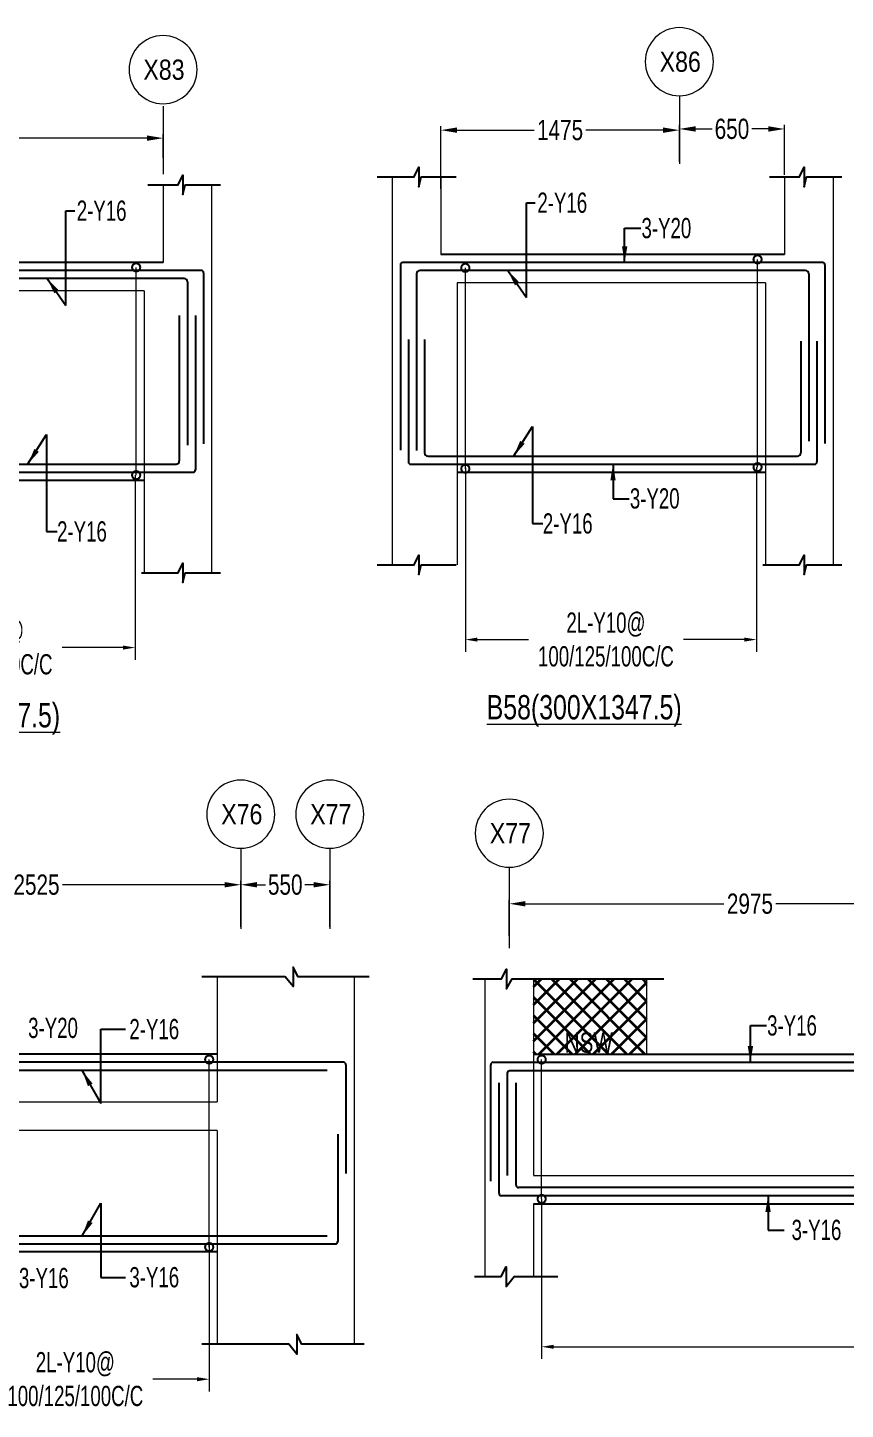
# Model space of a CAD drawing. Header units: millimetres. Extents: x -2697 to 288508, y -1308 to 60928.
# Drawn here: x 52802 to 57857, y 15775 to 24316 of the extents above; entities that cross this region are included whole.
import ezdxf
from ezdxf.enums import TextEntityAlignment as Align

# ---------------------------------------------------------------- set-up
doc = ezdxf.new("R2010")
doc.units = ezdxf.units.MM
doc.header["$LTSCALE"] = 100
for name, pattern in [('ACAD_ISO04W100', [30, 24, -3, 0, -3]), ('CONTINOUS', [0]), ('CONTINU', [0]), ('HIDDEN', [0.375, 0.25, -0.125])]:
    doc.linetypes.add(name, pattern=pattern)
doc.layers.get('Defpoints').update_dxf_attribs({"color": 1, "lineweight": 0})
for name, color, linetype in [('-S-ARROW', 253, 'Continuous'), ('-S-MISC', 8, 'Continuous'), ('-STR-BEAM', 7, 'CONTINU'), ('-STR-REINF', 3, 'Continuous'), ('-STR-TEXT', 6, 'Continuous'), ('rein', 3, 'Continuous')]:
    doc.layers.add(name, color=color, linetype=linetype)
for name, color, linetype, lineweight in [('-S-STIRUP', 11, 'Continuous', 9), ('-S-TEXT', 6, 'Continuous', 0), ('-STR-COLUMN', 5, 'HIDDEN', 13), ('-STR-RF-DIM', 252, 'CONTINOUS', 20), ('A-ANNO-GRID-LINE', 252, 'ACAD_ISO04W100', 20), ('A-ANNO-GRID-TEXT', 13, 'Continuous', 15), ('GRID DIM', 252, 'Continuous', 9), ('S-COL HATCH', 9, 'Continuous', 35), ('SEC TEXT', 9, 'Continuous', 18), ('SLAB LINE', 254, 'HIDDEN', 20)]:
    doc.layers.add(name, color=color, linetype=linetype, lineweight=lineweight)
doc.styles.add('BEAM-LS', font='romans.shx', dxfattribs={"width": 0.8})
doc.styles.add('Dim.s & Anno.(Misc.)', font='ARIALN.TTF')
doc.styles.add('SOBHA', font='swisscl.ttf', dxfattribs={"width": 0.9})
doc.styles.add('sobha.sed', font='swisscl.ttf')
doc.dimstyles.new('S-50', dxfattribs={"dimscale": 50, "dimtxt": 2.5, "dimasz": 2, "dimexe": 0.5, "dimexo": 0.25, "dimgap": 0.25, "dimtad": 0, "dimdec": 0, "dimrnd": 0.0005, "dimzin": 0, "dimdsep": 46, "dimtxsty": 'sobha.sed', "dimblk": 'OBLIQUE', "dimcen": 0.09, "dimclrd": 8, "dimclre": 8, "dimclrt": 6, "dimadec": 0, "dimazin": 0, "dimtfac": 1, "dimtdec": 0, "dimtofl": 0, "dimtmove": 2, "dimatfit": 3, "dimfxl": 0.18, "dimtolj": 1, "dimtzin": 0, "dimlwd": -1, "dimlwe": -1, "dimarcsym": 0})
doc.dimstyles.new('S-DIM50', dxfattribs={"dimscale": 50, "dimtxt": 2.5, "dimasz": 1.5, "dimexe": 1.5, "dimexo": 1, "dimgap": 0.5, "dimtad": 0, "dimdec": 0, "dimzin": 0, "dimdsep": 46, "dimtxsty": 'SOBHA', "dimcen": 0.09, "dimclrd": 256, "dimclre": 256, "dimclrt": 6, "dimadec": 5, "dimazin": 0, "dimtfac": 1, "dimtdec": 0, "dimtofl": 0, "dimtmove": 0, "dimatfit": 3, "dimfxl": 0.18, "dimtolj": 1, "dimtzin": 0, "dimlwd": -1, "dimlwe": -1, "dimarcsym": 0})
doc.dimstyles.new('STIRUP', dxfattribs={"dimscale": 50, "dimtxt": 2.5, "dimasz": 2.2, "dimexe": 0, "dimexo": 0, "dimgap": 0.5, "dimtad": 0, "dimdec": 0, "dimzin": 0, "dimdsep": 46, "dimtxsty": 'BEAM-LS', "dimblk": 'DOTSMALL', "dimcen": 0.09, "dimclrd": 256, "dimclre": 256, "dimclrt": 256, "dimadec": 5, "dimazin": 0, "dimtfac": 1, "dimtdec": 0, "dimtofl": 0, "dimtmove": 0, "dimatfit": 3, "dimldrblk": 'DOTSMALL', "dimfxl": 0, "dimfxlon": 1, "dimtolj": 1, "dimtzin": 0, "dimlwd": -1, "dimlwe": -1, "dimarcsym": 0})

# ---------------------------------------------------------------- blocks, each defined once
blk = doc.blocks.new('*D177')
at = {"layer": '-STR-RF-DIM', "transparency": 16777216}
for p, q in [((52269.6, 16834.8), (52269.6, 15885.9)), ((53924.7, 16789.6), (53924.7, 15885.9)), ((52344.6, 15960.9), (52618, 15960.9)), ((53849.7, 15960.9), (53576.4, 15960.9))]:
    blk.add_line(p, q, dxfattribs=at)
for points in [[(52344.6, 15973.4), (52344.6, 15948.4), (52269.6, 15960.9)], [(53849.7, 15973.4), (53849.7, 15948.4), (53924.7, 15960.9)]]:
    blk.add_solid(points, dxfattribs=at)
at = {"layer": 'Defpoints', "color": 0, "transparency": 16777216}
for p in [(52269.6, 16834.8, 178586.6), (53924.7, 16789.6, 0), (53924.7, 15960.9)]:
    blk.add_point(p, dxfattribs=at)
at = {"layer": '-STR-RF-DIM', "color": 6, "transparency": 16777216, "insert": (53097.2, 15960.9), "char_height": 125, "attachment_point": 5, "style": 'SOBHA'}
blk.add_mtext('\\A1;2L-Y10@\\P100/125/100C/C', dxfattribs=at)
blk = doc.blocks.new('_DotSmall')
at = {"color": 0, "linetype": 'ByBlock', "const_width": 0.5}
blk.add_lwpolyline([(-0.0625, 0, 1), (0.0625, 0, 1)], format="xyb", close=True, dxfattribs=at)
blk = doc.blocks.new('*D179')
at = {"layer": '-S-STIRUP', "ltscale": 100, "transparency": 16777216}
blk.add_line((53924.7, 16777.9), (53924.7, 17937.1), dxfattribs=at)
at = {"layer": 'Defpoints', "color": 0, "linetype": 'CONTINU', "ltscale": 100, "transparency": 16777216}
for p in [(53924.7, 17937.1), (53924.7, 17937.1), (53924.7, 16777.9)]:
    blk.add_point(p, dxfattribs=at)
at = {"layer": '-S-STIRUP', "linetype": 'CONTINU', "ltscale": 100, "transparency": 16777216, "xscale": 100, "yscale": 100, "zscale": 100}
for p, rotation in [((53924.7, 17937.1), 90), ((53924.7, 16777.9), 270)]:
    blk.add_blockref('_DotSmall', p, dxfattribs=dict(at, rotation=rotation))
blk = doc.blocks.new('_Oblique')
at = {"color": 0, "linetype": 'ByBlock', "lineweight": -2}
blk.add_line((-0.5, -0.5), (0.5, 0.5), dxfattribs=at)
blk = doc.blocks.new('A-SYMB_Grid')
blk.add_circle((0, 0), 4.21)
at = {"style": 'Dim.s & Anno.(Misc.)'}
blk.add_attdef('GRID', text='', height=3, dxfattribs=at).set_placement((0, 0), align=Align.MIDDLE_CENTER)
blk = doc.blocks.new('*D286')
at = {"layer": 'Defpoints', "color": 0, "transparency": 16777216}
for p in [(54669.8, 19017.6), (54119.8, 18808, 0), (54669.8, 18744.2, 0)]:
    blk.add_point(p, dxfattribs=at)
at = {"layer": 'GRID DIM', "transparency": 16777216}
for p, q in [((54119.8, 18820.5), (54119.8, 19042.6)), ((54219.8, 19017.6), (54273.1, 19017.6)), ((54569.8, 19017.6), (54516.6, 19017.6)), ((54669.8, 18756.7), (54669.8, 19042.6))]:
    blk.add_line(p, q, dxfattribs=at)
for points in [[(54219.8, 19034.2), (54219.8, 19000.9), (54119.8, 19017.6)], [(54569.8, 19034.2), (54569.8, 19000.9), (54669.8, 19017.6)]]:
    blk.add_solid(points, dxfattribs=at)
at = {"layer": 'GRID DIM', "color": 13, "transparency": 16777216, "insert": (54394.8, 19017.6), "char_height": 125, "attachment_point": 5, "style": 'sobha.sed'}
blk.add_mtext('\\A1;550', dxfattribs=at)
blk = doc.blocks.new('*D287')
at = {"layer": 'Defpoints', "color": 0, "transparency": 16777216}
for p in [(54119.8, 19017.6), (51594.8, 18808), (54119.8, 18744.2)]:
    blk.add_point(p, dxfattribs=at)
at = {"layer": 'GRID DIM', "transparency": 16777216}
for p, q in [((51594.8, 18820.5), (51594.8, 19042.6)), ((51694.8, 19017.6), (52696.7, 19017.6)), ((54019.8, 19017.6), (53018, 19017.6)), ((54119.8, 18756.7), (54119.8, 19042.6))]:
    blk.add_line(p, q, dxfattribs=at)
for points in [[(51694.8, 19034.2), (51694.8, 19000.9), (51594.8, 19017.6)], [(54019.8, 19034.2), (54019.8, 19000.9), (54119.8, 19017.6)]]:
    blk.add_solid(points, dxfattribs=at)
at = {"layer": 'GRID DIM', "color": 13, "transparency": 16777216, "insert": (52857.3, 19017.6), "char_height": 125, "attachment_point": 5, "style": 'sobha.sed'}
blk.add_mtext('\\A1;2525', dxfattribs=at)
blk = doc.blocks.new('*D446')
at = {"layer": '-S-STIRUP', "ltscale": 100, "transparency": 16777216}
blk.add_line((55979.9, 17075.4), (55979.9, 17937.1), dxfattribs=at)
at = {"layer": 'Defpoints', "color": 0, "linetype": 'CONTINU', "ltscale": 100, "transparency": 16777216}
for p in [(55979.9, 17937.1, 0), (55979.9, 17937.1), (55979.9, 17075.4, 0)]:
    blk.add_point(p, dxfattribs=at)
at = {"layer": '-S-STIRUP', "linetype": 'CONTINU', "ltscale": 100, "transparency": 16777216, "xscale": 100, "yscale": 100, "zscale": 100}
for p, rotation in [((55979.9, 17937.1), 90), ((55979.9, 17075.4), 270)]:
    blk.add_blockref('_DotSmall', p, dxfattribs=dict(at, rotation=rotation))
blk = doc.blocks.new('*D447')
at = {"layer": '-STR-RF-DIM', "transparency": 16777216}
for p, q in [((62079.8, 17095.1), (62079.8, 16086.5)), ((55979.9, 17075.4), (55979.9, 16086.5)), ((56054.9, 16161.5), (58275, 16161.5)), ((62004.8, 16161.5), (59784.7, 16161.5))]:
    blk.add_line(p, q, dxfattribs=at)
for points in [[(56054.9, 16174), (56054.9, 16149), (55979.9, 16161.5)], [(62004.8, 16174), (62004.8, 16149), (62079.8, 16161.5)]]:
    blk.add_solid(points, dxfattribs=at)
at = {"layer": 'Defpoints', "color": 0, "transparency": 16777216}
for p in [(62079.8, 17095.1, 0), (55979.9, 17075.4, 0), (55979.9, 16161.5)]:
    blk.add_point(p, dxfattribs=at)
at = {"layer": '-STR-RF-DIM', "color": 6, "transparency": 16777216, "insert": (59029.9, 16161.5), "char_height": 125, "attachment_point": 5, "style": 'SOBHA'}
blk.add_mtext('\\A1;2L-Y10@100/150/100C/C', dxfattribs=at)
blk = doc.blocks.new('*D442')
at = {"layer": 'Defpoints', "color": 0, "transparency": 16777216}
for p in [(58754.9, 18899.9), (55779.9, 18690.3), (58754.9, 18626.5)]:
    blk.add_point(p, dxfattribs=at)
at = {"layer": 'GRID DIM', "transparency": 16777216}
for p, q in [((55779.9, 18702.8), (55779.9, 18924.9)), ((55879.9, 18899.9), (57106.7, 18899.9)), ((58654.9, 18899.9), (57428, 18899.9)), ((58754.9, 18639), (58754.9, 18924.9))]:
    blk.add_line(p, q, dxfattribs=at)
for points in [[(55879.9, 18916.5), (55879.9, 18883.2), (55779.9, 18899.9)], [(58654.9, 18916.5), (58654.9, 18883.2), (58754.9, 18899.9)]]:
    blk.add_solid(points, dxfattribs=at)
at = {"layer": 'GRID DIM', "color": 13, "transparency": 16777216, "insert": (57267.4, 18899.9), "char_height": 125, "attachment_point": 5, "style": 'sobha.sed'}
blk.add_mtext('\\A1;2975', dxfattribs=at)
blk = doc.blocks.new('*D505')
at = {"layer": '-STR-RF-DIM', "transparency": 16777216}
for p, q in [((55508.1, 21595.4), (55508.1, 20458.1)), ((57308.2, 21599.1), (57308.2, 20458.1)), ((55583.1, 20533.1), (55898.1, 20533.1)), ((57233.2, 20533.1), (56856.5, 20533.1))]:
    blk.add_line(p, q, dxfattribs=at)
for points in [[(55583.1, 20545.6), (55583.1, 20520.6), (55508.1, 20533.1)], [(57233.2, 20545.6), (57233.2, 20520.6), (57308.2, 20533.1)]]:
    blk.add_solid(points, dxfattribs=at)
at = {"layer": 'Defpoints', "color": 0, "transparency": 16777216}
for p in [(55508.1, 21595.4, 178586.6), (57308.2, 21599.1, 0), (57308.2, 20533.1)]:
    blk.add_point(p, dxfattribs=at)
at = {"layer": '-STR-RF-DIM', "color": 6, "transparency": 16777216, "insert": (56377.3, 20533.1), "char_height": 125, "width": 1290.184, "attachment_point": 5, "style": 'SOBHA'}
blk.add_mtext('\\A1;2L-Y10@\\P100/125/100C/C', dxfattribs=at)
blk = doc.blocks.new('*D506')
at = {"layer": '-S-STIRUP', "ltscale": 100, "transparency": 16777216}
blk.add_line((55508.1, 21589.1), (55508.1, 22831.3), dxfattribs=at)
at = {"layer": 'Defpoints', "color": 0, "linetype": 'CONTINU', "ltscale": 100, "transparency": 16777216}
for p in [(55508.1, 22831.3), (55508.1, 22831.3), (55508.1, 21589.1, 0)]:
    blk.add_point(p, dxfattribs=at)
at = {"layer": '-S-STIRUP', "linetype": 'CONTINU', "ltscale": 100, "transparency": 16777216, "xscale": 100, "yscale": 100, "zscale": 100}
for p, rotation in [((55508.1, 22831.3), 90), ((55508.1, 21589.1), 270)]:
    blk.add_blockref('_DotSmall', p, dxfattribs=dict(at, rotation=rotation))
blk = doc.blocks.new('*D507')
at = {"layer": '-S-STIRUP', "ltscale": 100, "transparency": 16777216}
blk.add_line((57314.4, 21599.1), (57314.4, 22883.3), dxfattribs=at)
at = {"layer": 'Defpoints', "color": 0, "linetype": 'CONTINU', "ltscale": 100, "transparency": 16777216}
for p in [(57314.4, 22883.3), (57314.4, 22883.3), (57314.4, 21599.1, 0)]:
    blk.add_point(p, dxfattribs=at)
at = {"layer": '-S-STIRUP', "linetype": 'CONTINU', "ltscale": 100, "transparency": 16777216, "xscale": 100, "yscale": 100, "zscale": 100}
for p, rotation in [((57314.4, 22883.3), 90), ((57314.4, 21599.1), 270)]:
    blk.add_blockref('_DotSmall', p, dxfattribs=dict(at, rotation=rotation))
blk = doc.blocks.new('*D508')
at = {"layer": 'Defpoints', "color": 0, "transparency": 16777216}
for p in [(55356.4, 23682.3), (56831, 23547.4, 0), (55356.4, 23307.9, 0)]:
    blk.add_point(p, dxfattribs=at)
at = {"layer": 'GRID DIM', "transparency": 16777216}
for p, q in [((55356.4, 23320.4), (55356.4, 23707.3)), ((55456.4, 23682.3), (55934.4, 23682.3)), ((56731, 23682.3), (56252.9, 23682.3)), ((56831, 23559.9), (56831, 23707.3))]:
    blk.add_line(p, q, dxfattribs=at)
for points in [[(55456.4, 23698.9), (55456.4, 23665.6), (55356.4, 23682.3)], [(56731, 23698.9), (56731, 23665.6), (56831, 23682.3)]]:
    blk.add_solid(points, dxfattribs=at)
at = {"layer": 'GRID DIM', "color": 13, "transparency": 16777216, "insert": (56093.7, 23682.3), "char_height": 125, "attachment_point": 5, "style": 'sobha.sed'}
blk.add_mtext('\\A1;1475', dxfattribs=at)
blk = doc.blocks.new('*D509')
at = {"layer": 'Defpoints', "color": 0, "transparency": 16777216}
for p in [(57481.2, 23689.6), (56831, 23474.8), (57481.2, 23393.4)]:
    blk.add_point(p, dxfattribs=at)
at = {"layer": 'GRID DIM', "transparency": 16777216}
for p, q in [((56831, 23487.3), (56831, 23714.6)), ((56931, 23689.6), (57034.2, 23689.6)), ((57381.2, 23689.6), (57278.1, 23689.6)), ((57481.2, 23405.9), (57481.2, 23714.6))]:
    blk.add_line(p, q, dxfattribs=at)
for points in [[(56931, 23706.3), (56931, 23672.9), (56831, 23689.6)], [(57381.2, 23706.3), (57381.2, 23672.9), (57481.2, 23689.6)]]:
    blk.add_solid(points, dxfattribs=at)
at = {"layer": 'GRID DIM', "color": 13, "transparency": 16777216, "insert": (57156.1, 23689.6), "char_height": 125, "attachment_point": 5, "style": 'sobha.sed'}
blk.add_mtext('\\A1;650', dxfattribs=at)
blk = doc.blocks.new('*D547')
at = {"layer": '-STR-RF-DIM', "transparency": 16777216}
for p, q in [((51666, 21546), (51666, 20408.8)), ((53467.1, 21549.7), (53467.1, 20408.8)), ((51741, 20483.8), (52057, 20483.8)), ((53392.1, 20483.8), (53015.4, 20483.8))]:
    blk.add_line(p, q, dxfattribs=at)
for points in [[(51741, 20496.3), (51741, 20471.3), (51666, 20483.8)], [(53392.1, 20496.3), (53392.1, 20471.3), (53467.1, 20483.8)]]:
    blk.add_solid(points, dxfattribs=at)
at = {"layer": 'Defpoints', "color": 0, "transparency": 16777216}
for p in [(51666, 21546, 178586.6), (53467.1, 21549.7, 0), (53467.1, 20483.8)]:
    blk.add_point(p, dxfattribs=at)
at = {"layer": '-STR-RF-DIM', "color": 6, "transparency": 16777216, "insert": (52536.2, 20483.8), "char_height": 125, "width": 1290.184, "attachment_point": 5, "style": 'SOBHA'}
blk.add_mtext('\\A1;2L-Y10@\\P100/125/100C/C', dxfattribs=at)
blk = doc.blocks.new('*D549')
at = {"layer": '-S-STIRUP', "ltscale": 100, "transparency": 16777216}
blk.add_line((53473.3, 21549.7), (53473.3, 22834), dxfattribs=at)
at = {"layer": 'Defpoints', "color": 0, "linetype": 'CONTINU', "ltscale": 100, "transparency": 16777216}
for p in [(53473.3, 22834), (53473.3, 22834), (53473.3, 21549.7, 0)]:
    blk.add_point(p, dxfattribs=at)
at = {"layer": '-S-STIRUP', "linetype": 'CONTINU', "ltscale": 100, "transparency": 16777216, "xscale": 100, "yscale": 100, "zscale": 100}
for p, rotation in [((53473.3, 22834), 90), ((53473.3, 21549.7), 270)]:
    blk.add_blockref('_DotSmall', p, dxfattribs=dict(at, rotation=rotation))
blk = doc.blocks.new('*D550')
at = {"layer": 'Defpoints', "color": 0, "transparency": 16777216}
for p in [(51514.3, 23632.9), (53639.6, 23498, 0), (51514.3, 23258.6, 0)]:
    blk.add_point(p, dxfattribs=at)
at = {"layer": 'GRID DIM', "transparency": 16777216}
for p, q in [((51514.3, 23271.1), (51514.3, 23657.9)), ((51614.3, 23632.9), (52416.3, 23632.9)), ((53539.6, 23632.9), (52737.6, 23632.9)), ((53639.6, 23510.5), (53639.6, 23657.9))]:
    blk.add_line(p, q, dxfattribs=at)
for points in [[(51614.3, 23649.6), (51614.3, 23616.2), (51514.3, 23632.9)], [(53539.6, 23649.6), (53539.6, 23616.2), (53639.6, 23632.9)]]:
    blk.add_solid(points, dxfattribs=at)
at = {"layer": 'GRID DIM', "color": 13, "transparency": 16777216, "insert": (52576.9, 23632.9), "char_height": 125, "attachment_point": 5, "style": 'sobha.sed'}
blk.add_mtext('\\A1;2125', dxfattribs=at)

msp = doc.modelspace()

# ---------------------------------------------------------------- hatches: boundary and pattern name
at = {"layer": 'S-COL HATCH'}
h = msp.add_hatch(dxfattribs=at)
h.set_pattern_fill('ANSI37', color=8, scale=25)
h.set_pattern_definition([(45, (92716.38, -191447.03), (-56.1266, 56.1266), []), (135, (92716.38, -191447.03), (-56.1266, -56.1266), [])])
h.paths.add_polyline_path([(56627.38, 18435.07), (55929.88, 18435.07), (55929.88, 17970.07), (56627.38, 17970.07)])
h.paths.add_polyline_path([(55929.88, 17045.07), (55929.88, 17045.07), (55929.88, 16595.07), (55929.88, 16595.07)])
h.paths.add_polyline_path([(62129.83, 17045.07), (61432.38, 17045.07), (61432.38, 17045.07), (62129.83, 17045.07)])
h.paths.add_polyline_path([(62129.83, 18435.07), (61432.38, 18435.07), (61432.38, 17970.07), (62129.83, 17970.07)])
h.paths.add_polyline_path([(55930.51, 16595.07), (55929.24, 17045.07)])
h.paths.add_polyline_path([(61512.27, 17045.07), (61877.64, 17045.07)], flags=17)

# ---------------------------------------------------------------- linework, layer by layer
at = {"layer": '-S-MISC', "linetype": 'ByBlock', "ltscale": 1000}
for points, elevation in [([(53546.33, 23344.01), (53732.94, 23344.01), (53761.41, 23403.67), (53761.41, 23283.5), (53776.56, 23344.01), (53993.82, 23344.01)], 178586.59), ([(54962.57, 23393.38), (55191.34, 23393.38), (55219.81, 23453.03), (55219.81, 23332.87), (55234.96, 23393.38), (55452.22, 23393.38)], 0), ([(57387.42, 23393.38), (57574.04, 23393.38), (57602.5, 23453.03), (57602.5, 23332.87), (57617.65, 23393.38), (57834.91, 23393.38)], 0), ([(54962.57, 20995.81), (55191.34, 20995.81), (55219.81, 21055.47), (55219.81, 20935.31), (55234.96, 20995.81), (55452.22, 20995.81)], 0), ([(57347.39, 20995.81), (57574.04, 20995.81), (57602.5, 21055.47), (57602.5, 20935.31), (57617.65, 20995.81), (57834.91, 20995.81)], 0), ([(53506.3, 20946.44), (53732.94, 20946.44), (53761.41, 21006.1), (53761.41, 20885.94), (53776.56, 20946.44), (53993.82, 20946.44)], 178586.59), ([(54913.7, 18449.17), (54475.32, 18449.17), (54444.45, 18508.83), (54444.45, 18388.66), (54394.6, 18449.17), (53878.9, 18449.17)], 0), ([(55555.38, 18435.07), (55730.95, 18435.07), (55761.82, 18494.73), (55761.82, 18374.57), (55797.66, 18435.07), (56735.85, 18435.07)], 0), ([(55565.38, 16595.07), (55728.96, 16595.07), (55759.82, 16654.73), (55759.82, 16534.57), (55809.68, 16595.07), (56080.01, 16595.07)], 0), ([(54882.46, 16176.67), (54496.75, 16176.67), (54465.88, 16236.33), (54465.88, 16116.16), (54416.03, 16176.67), (53878.9, 16176.67)], 0)]:
    msp.add_lwpolyline(points, dxfattribs=dict(at, elevation=elevation))
at = {"layer": '-STR-BEAM'}
for p, q in [((57481.23, 22914.28), (55356.37, 22914.28, 0)), ((53640.13, 22864.91, 178586.59), (51514.28, 22864.91, 178586.59)), ((57363.59, 21566.71, 0), (55458.31, 21566.71, 0)), ((53522.5, 21517.35, 178586.59), (51616.21, 21517.35, 178586.59)), ((53974.75, 17970.07, 0), (52219.8, 17970.07, 0)), ((55929.88, 17970.07, 0), (62129.83, 17970.07, 0)), ((55929.88, 17045.07, 0), (62129.83, 17045.07, 0)), ((53974.75, 16747.57, 0), (52219.8, 16747.57, 0))]:
    msp.add_line(p, q, dxfattribs=at)
at = {"layer": '-STR-COLUMN', "linetype": 'Continuous', "ltscale": 10}
for p, q in [((53640.13, 23344.01, 178586.59), (53640.13, 22864.91, 178586.59)), ((53939.99, 23344.01, 178586.59), (53939.99, 20946.44, 178586.59)), ((55056.37, 23393.38, 0), (55056.37, 20995.81, 0)), ((55356.37, 23393.38), (55356.37, 22914.28)), ((57481.23, 23393.38), (57481.23, 22914.28)), ((57781.09, 23393.38), (57781.09, 20995.81, 0)), ((55458.31, 21566.71, 0), (55458.31, 20995.81, 0)), ((57363.59, 21566.71, 0), (57363.59, 20995.81, 0)), ((53522.5, 21517.35, 178586.59), (53522.5, 20946.44, 178586.59)), ((53974.75, 18449.17, 0), (53974.75, 17970.07, 0)), ((54819.89, 18449.17, 0), (54819.89, 16176.67, 0)), ((55629.88, 16595.07, 0), (55629.88, 18435.07, 0)), ((55929.88, 18435.07, 0), (55929.88, 17970.07, 0)), ((56627.38, 18435.07, 0), (56627.38, 17970.07, 0)), ((55929.88, 17045.07, 0), (55929.88, 16595.07, 0)), ((53974.75, 16747.57, 0), (53974.75, 16176.67, 0))]:
    msp.add_line(p, q, dxfattribs=at)
at = {"layer": '-STR-REINF', "ltscale": 10}
for p, q in [((53874.99, 22814.91, 178586.59), (50886.23, 22814.91, 178586.59)), ((55106.37, 22849.28, 0), (55106.37, 21704.3, 0)), ((57716.09, 22864.28, 0), (55121.37, 22864.28, 0)), ((57611.09, 22814.28, 0), (55226.37, 22814.28, 0)), ((57731.09, 22849.28), (57731.09, 21746.27, 0)), ((53769.99, 22764.91, 178586.59), (50886.23, 22764.91, 178586.59)), ((53789.99, 22744.91, 178586.59), (53789.99, 21734.75, 178586.59)), ((53889.99, 22799.91, 178586.59), (53889.99, 21744.05, 178586.59)), ((55206.37, 22794.28, 0), (55206.37, 21701.45, 0)), ((57631.09, 22794.28), (57631.09, 21758.66, 0)), ((53739.99, 22536.18, 178586.59), (53739.99, 21637.35, 178586.59)), ((53839.99, 22536.18, 178586.59), (53839.99, 21582.35, 178586.59)), ((55156.37, 22387.12, 0), (55156.37, 21631.71, 0)), ((55256.37, 22387.12, 0), (55256.37, 21686.71, 0)), ((57581.09, 22377.13, 0), (57581.09, 21686.71, 0)), ((57681.09, 22377.13, 0), (57681.09, 21631.71, 0)), ((50867.84, 21617.35, 178586.59), (53719.99, 21617.35, 178586.59)), ((55171.37, 21616.71, 0), (57666.09, 21616.71, 0)), ((55276.37, 21666.71, 0), (57561.09, 21666.71, 0)), ((50886.23, 21567.35, 178586.59), (53824.99, 21567.35, 178586.59)), ((54754.89, 17920.07, 0), (51158.75, 17920.07, 0)), ((54654.89, 17870.07, 0), (51365.26, 17870.07, 0)), ((54769.89, 17905.07, 0), (54769.89, 17232, 0)), ((55664.88, 17185.71, 0), (55664.88, 17905.07, 0)), ((55679.88, 17920.07, 0), (62379.83, 17920.07, 0)), ((55766.88, 17852.36, 0), (55766.88, 17219.78, 0)), ((62281.68, 17867.36, 0), (55781.88, 17867.36, 0)), ((55716.88, 17110.07, 0), (55716.88, 17792.65, 0)), ((55821.88, 17160.07, 0), (55821.88, 17792.65, 0)), ((54719.89, 17475, 0), (54719.89, 16812.57, 0)), ((62331.68, 17095.07, 0), (55731.88, 17095.07, 0)), ((62222.83, 17145.07, 0), (55836.88, 17145.07, 0)), ((54654.89, 16844.86, 0), (51365.26, 16844.86, 0)), ((51364.15, 16797.57, 0), (54704.89, 16797.57, 0))]:
    msp.add_line(p, q, dxfattribs=at)
at = {"layer": '-STR-REINF', "ltscale": 10, "extrusion": (-1.11991e-07, 0, 1)}
for centre in [(53875.01, 22799.91, 178586.58), (57716.09, 22849.28, -0.01)]:
    msp.add_arc(centre, 15, 0, 90, dxfattribs=at)
at = {"layer": '-STR-REINF', "ltscale": 10}
for centre, radius, start, end in [((55121.37, 22849.28, 0), 15, 90, 180), ((53719.99, 21637.35, 178586.59), 20, 270, 0), ((55276.37, 21686.71, 0), 20, 180, 270), ((57561.09, 21686.71, 0), 20, 270, 0), ((57666.09, 21631.71, 0), 15, 270, 0), ((53824.99, 21582.35, 178586.59), 15, 270, 0), ((54754.89, 17905.07, 0), 15, 0, 90), ((55781.88, 17852.36, 0), 15, 90, 180), ((55836.88, 17160.07, 0), 15, 180, 270), ((54704.89, 16812.57, 0), 15, 270, 0)]:
    msp.add_arc(centre, radius, start, end, dxfattribs=at)
at = {"layer": '-STR-REINF', "ltscale": 10, "extrusion": (5.30225e-09, 3.09776e-07, 1)}
msp.add_arc((55226.37, 22794.28, 0.01), 20, 90, 180, dxfattribs=at)
at = {"layer": '-STR-REINF', "ltscale": 10, "extrusion": (1.97631e-08, 0, 1)}
for centre in [(57611.09, 22794.28, 0), (53769.99, 22744.91, 178586.59)]:
    msp.add_arc(centre, 20, 0, 90, dxfattribs=at)
at = {"layer": '-STR-REINF', "ltscale": 10, "extrusion": (-5.4182e-08, -3.78616e-09, 1)}
msp.add_arc((55171.37, 21631.71, 0), 15, 180, 270, dxfattribs=at)
at = {"layer": 'A-ANNO-GRID-LINE', "ltscale": 40}
for p, q in [((56831.01, 23894.75), (56831.01, 23474.84)), ((53639.6, 23830.47, 178586.59), (53639.6, 23410.55, 178586.59)), ((54119.83, 19243.07, 0), (54119.83, 18744.23, 0)), ((54119.83, 19243.07, 0), (54119.83, 18744.23, 0)), ((54669.83, 19243.07, 0), (54669.83, 18744.23, 0)), ((54669.83, 19243.07, 0), (54669.83, 18744.23, 0)), ((55779.87, 19125.36, 0), (55779.87, 18626.52, 0))]:
    msp.add_line(p, q, dxfattribs=at)
at = {"layer": 'rein', "ltscale": 10}
for centre, start, end in [((55679.88, 17905.07, 0), 90, 180), ((55731.88, 17110.07, 0), 180, 270)]:
    msp.add_arc(centre, 15, start, end, dxfattribs=at)
at = {"layer": 'SLAB LINE', "linetype": 'HIDDEN', "ltscale": 0.1}
for p, q in [((55458.31, 22739.28, 0), (55458.31, 21566.71, 0)), ((57364.44, 22739.28, 0), (55458.31, 22739.28, 0)), ((57364.44, 22739.28, 0), (57364.44, 21568.78, 0)), ((53523.34, 22689.91, 178586.59), (51616.21, 22689.91, 178586.59)), ((53523.34, 22689.91, 178586.59), (53523.34, 21519.41, 178586.59))]:
    msp.add_line(p, q, dxfattribs=at)
at = {"layer": 'SLAB LINE', "color": 9, "linetype": 'HIDDEN', "ltscale": 0.1}
for p, q in [((53974.75, 17970.07, 0), (53974.75, 17672.57, 0)), ((55929.88, 17970.07, 0), (55929.88, 17220.07, 0)), ((53974.75, 17672.57, 0), (52219.8, 17672.57, 0)), ((53974.75, 17497.57, 0), (52219.8, 17497.57, 0)), ((53974.75, 17497.57, 0), (53974.75, 16747.57, 0)), ((55929.88, 17220.07, 0), (62129.83, 17220.07, 0))]:
    msp.add_line(p, q, dxfattribs=at)

# ---------------------------------------------------------------- block references
at = {"layer": 'A-ANNO-GRID-TEXT'}
ref = msp.add_blockref('A-SYMB_Grid', (53639.6, 24056.23, 178586.59), dxfattribs=dict(at, xscale=-50, yscale=50, zscale=50))
ref.add_attrib('GRID', 'X83', dxfattribs={"layer": '0', "height": 125, "style": 'Dim.s & Anno.(Misc.)'}).set_placement((53645.14, 24056.23, 178586.59), align=Align.MIDDLE_CENTER)
ref = msp.add_blockref('A-SYMB_Grid', (56831.01, 24105.38), dxfattribs=dict(at, xscale=-50, yscale=50, zscale=50))
ref.add_attrib('GRID', 'X86', dxfattribs={"layer": '0', "height": 125, "style": 'Dim.s & Anno.(Misc.)'}).set_placement((56836.55, 24105.38), align=Align.MIDDLE_CENTER)
ref = msp.add_blockref('A-SYMB_Grid', (54119.83, 19453.7, 0), dxfattribs=dict(at, xscale=-50, yscale=50, zscale=50))
ref.add_attrib('GRID', 'X76', dxfattribs={"layer": '0', "height": 125, "style": 'Dim.s & Anno.(Misc.)'}).set_placement((54126.48, 19453.7, 0), align=Align.MIDDLE_CENTER)
ref = msp.add_blockref('A-SYMB_Grid', (54669.83, 19453.7, 0), dxfattribs=dict(at, xscale=-50, yscale=50, zscale=50))
ref.add_attrib('GRID', 'X77', dxfattribs={"layer": '0', "height": 125, "style": 'Dim.s & Anno.(Misc.)'}).set_placement((54676.48, 19453.7, 0), align=Align.MIDDLE_CENTER)
ref = msp.add_blockref('A-SYMB_Grid', (55779.87, 19335.99, 0), dxfattribs=dict(at, xscale=-50, yscale=50, zscale=50))
ref.add_attrib('GRID', 'X77', dxfattribs={"layer": '0', "height": 125, "style": 'Dim.s & Anno.(Misc.)'}).set_placement((55786.52, 19335.99, 0), align=Align.MIDDLE_CENTER)

# ---------------------------------------------------------------- texts
at = {"layer": '-S-TEXT', "color": 6, "style": 'sobha.sed'}
msp.add_text('NSW', height=125, dxfattribs=at).set_placement((56121.85, 17979.82, 178586.59))
at = {"layer": '-STR-TEXT', "color": 6, "char_height": 125, "style": 'SOBHA'}
for s, insert, attachment_point in [('\\A1;2-Y16', (53106.04, 23120.28, 178586.59), 7), ('\\A1;2-Y16', (55953.47, 23169.65, 0), 7), ('\\A1;3-Y20', (56596.98, 23139.55, 0), 1), ('\\A1;3-Y20', (56525.02, 21341.44, 0), 7), ('\\A1;2-Y16', (55987.31, 21250.18, -178586.59), 4), ('\\A1;2-Y16', (52984.39, 21200.81), 4), ('\\A1;3-Y20', (52805.61, 18195.35, 0), 1), ('\\A1;3-Y16', (57373.66, 18210.35, 0), 1), ('\\A1;2-Y16', (53739.08, 18187.72, 0), 3), ('\\A1;3-Y16', (57832.46, 16819.8, 0), 9), ('\\A1;3-Y16', (52748.73, 16522.3, 0), 7), ('\\A1;3-Y16', (53739.08, 16527.21, 0), 9)]:
    msp.add_mtext(s, dxfattribs=dict(at, insert=insert, attachment_point=attachment_point))
at = {"layer": 'SEC TEXT', "color": 1, "linetype": 'ByBlock', "style": 'sobha.sed'}
for s, p in [('%%UB58(300X1347.5)', (55640, 20040.07, 0)), ('%%UB57(300X1347.5)', (51797.91, 19990.7, 178586.59))]:
    msp.add_text(s, height=150, rotation=359.989279, dxfattribs=at).set_placement(p)

# ---------------------------------------------------------------- dimensions: what is measured, and where the dimension line sits
at = {"layer": '-S-STIRUP', "linetype": 'CONTINU', "ltscale": 100}
for base, p1, p2, picture, middle in [((57314.44, 22883.34, 0), (57314.44, 21599.07, 0), (57314.44, 22883.34, 0), '*D507', (57314.44, 22241.2, 0)), ((53473.34, 22833.97, 178586.59), (53473.34, 21549.7, 178586.59), (53473.34, 22833.97, 178586.59), '*D549', (53473.34, 22191.84, 178586.59)), ((55508.06, 22831.28, 178586.59), (55508.06, 21589.14, 178586.59), (55508.06, 22831.28, 178586.59), '*D506', (55508.06, 22210.21, 178586.59)), ((53924.75, 17937.07, 0), (53924.75, 16777.86, 0), (53924.75, 17937.07, 0), '*D179', (53924.75, 17357.47, 0)), ((55979.88, 17937.07, 0), (55979.88, 17075.36, 0), (55979.88, 17937.07, 0), '*D446', (55979.88, 17506.22, 0))]:
    dim = msp.add_linear_dim(base=base, p1=p1, p2=p2, angle=90, text=' ', dimstyle='STIRUP', override={"dimasz": 2}, dxfattribs=at)
    dim.commit()
    dim.dimension.update_dxf_attribs({"geometry": picture, "text_midpoint": middle})
at = {"layer": '-STR-RF-DIM'}
for base, p1, p2, picture, middle in [((53467.09, 20483.77, 178586.59), (51665.96, 21546.02, 357173.18), (53467.09, 21549.7, 178586.59), '*D547', (52536.18, 20483.77, 178586.59)), ((57308.19, 20533.14, 0), (55508.06, 21595.39, 178586.59), (57308.19, 21599.07, 0), '*D505', (56377.27, 20533.14, 0))]:
    dim = msp.add_linear_dim(base=base, p1=p1, p2=p2, text='2L-Y10@\\P100/125/100C/C', dimstyle='S-DIM50', override={"dimscale": 1, "dimtxt": 125, "dimasz": 75, "dimexe": 75, "dimexo": 0, "dimgap": 25, "dimsah": 1, "dimcen": 4.5, "dimfxl": 75}, dxfattribs=at)
    dim.commit()
    dim.dimension.update_dxf_attribs({"geometry": picture, "text_midpoint": middle, "dimtype": 160})
dim = msp.add_linear_dim(base=(55979.88, 16161.49, 0), p1=(62079.83, 17095.07, 0), p2=(55979.88, 17075.36, 0), angle=180, text='2L-Y10@100/150/100C/C', dimstyle='S-DIM50', override={"dimscale": 1, "dimtxt": 125, "dimasz": 75, "dimexe": 75, "dimexo": 0, "dimgap": 25, "dimsah": 1, "dimcen": 4.5, "dimfxl": 75}, dxfattribs=at)
dim.commit()
dim.dimension.update_dxf_attribs({"geometry": '*D447', "text_midpoint": (59029.86, 16161.49, 0)})
dim = msp.add_linear_dim(base=(53924.75, 15960.94, 0), p1=(52269.64, 16834.8, 178586.59), p2=(53924.75, 16789.57, 0), text='2L-Y10@\\P100/125/100C/C', dimstyle='S-DIM50', override={"dimscale": 1, "dimtxt": 125, "dimasz": 75, "dimexe": 75, "dimexo": 0, "dimgap": 25, "dimsah": 1, "dimcen": 4.5, "dimfxl": 75}, dxfattribs=at)
dim.commit()
dim.dimension.update_dxf_attribs({"geometry": '*D177', "text_midpoint": (53097.19, 15960.94, 0)})
at = {"layer": 'GRID DIM'}
for base, p1, p2, picture, middle in [((55356.37, 23682.27, 0), (56831.01, 23547.39), (55356.37, 23307.92), '*D508', (56093.69, 23682.27, 0)), ((51514.28, 23632.9, 178586.59), (53639.6, 23498.02, 178586.59), (51514.28, 23258.55, 178586.59), '*D550', (52576.94, 23632.9, 178586.59))]:
    dim = msp.add_linear_dim(base=base, p1=p1, p2=p2, angle=180, dimstyle='S-50', override={"dimsah": 1, "dimclrd": 256, "dimclre": 256, "dimclrt": 13, "dimtmove": 1}, dxfattribs=at)
    dim.commit()
    dim.dimension.update_dxf_attribs({"geometry": picture, "text_midpoint": middle})
for base, p1, p2, picture, middle in [((57481.23, 23689.62), (56831.01, 23474.84), (57481.23, 23393.38), '*D509', (57156.12, 23689.62)), ((54119.83, 19017.56, 0), (51594.83, 18808.03, 0), (54119.83, 18744.23, 0), '*D287', (52857.33, 19017.56, 0)), ((54669.83, 19017.56, 0), (54119.83, 18808.03, 0), (54669.83, 18744.23, 0), '*D286', (54394.83, 19017.56, 0)), ((58754.87, 18899.85, 0), (55779.87, 18690.33, 0), (58754.87, 18626.52, 0), '*D442', (57267.37, 18899.85, 0))]:
    dim = msp.add_linear_dim(base=base, p1=p1, p2=p2, dimstyle='S-50', override={"dimsah": 1, "dimclrd": 256, "dimclre": 256, "dimclrt": 13, "dimtmove": 1}, dxfattribs=at)
    dim.commit()
    dim.dimension.update_dxf_attribs({"geometry": picture, "text_midpoint": middle})

# ---------------------------------------------------------------- leaders
at = {"layer": '-S-ARROW', "annotation_type": 0, "has_hookline": 1, "hookline_direction": 1, "text_width": 318.18, "horizontal_direction": (-1, 0, 0)}
for points in [[(52923.65, 22764.92, 178586.59), (53039.13, 22598.48, 178586.59), (53039.13, 23182.78, 178586.59), (53093.21, 23182.78, 178586.59)], [(55771.08, 22814.29, 0), (55886.57, 22647.85, 0), (55886.57, 23232.15, 0), (55940.64, 23232.15, 0)]]:
    msp.add_leader(points, dimstyle='S-50', override={"dimasz": 2, "dimgap": 0.1, "dimtad": 0}, dxfattribs=at)
at = {"layer": '-S-ARROW', "annotation_type": 0, "has_hookline": 1, "hookline_direction": 1, "text_width": 318.41}
for points in [[(56492.94, 22864.28, 0), (56492.94, 23077.05, 0), (56591.98, 23077.05, 0)], [(56420.98, 21616.71, 0), (56420.98, 21403.94, 0), (56520.02, 21403.94, 0)]]:
    msp.add_leader(points, dimstyle='S-50', override={"dimasz": 2, "dimgap": 0.1, "dimtad": 0}, dxfattribs=at)
at = {"layer": '-S-ARROW'}
for points in [[(52804.26, 21618.67, 0), (52919.74, 21800.11, 0), (52919.74, 21200.81, 0), (52984.39, 21200.81, 0)], [(55807.18, 21668.04, -178586.59), (55922.67, 21849.48, -178586.59), (55922.67, 21250.18, -178586.59), (55987.31, 21250.18, -178586.59)], [(53139.86, 17867.28, 0), (53255.34, 17665.84, 0), (53255.34, 18124.9, 0), (53406.75, 18124.9, 0)], [(57270.31, 17920.07, 0), (57270.31, 18147.85, 0), (57369.35, 18147.85, 0)], [(57379.4, 17095.07, 0), (57379.4, 16882.3, 0), (57478.44, 16882.3, 0)], [(53139.86, 16847.65, 0), (53255.34, 17049.09, 0), (53255.34, 16590.03, 0), (53406.75, 16590.03, 0)]]:
    msp.add_leader(points, dimstyle='S-50', override={"dimasz": 2, "dimgap": 0.1, "dimtad": 0}, dxfattribs=at)

doc.saveas('drawing.dxf')
